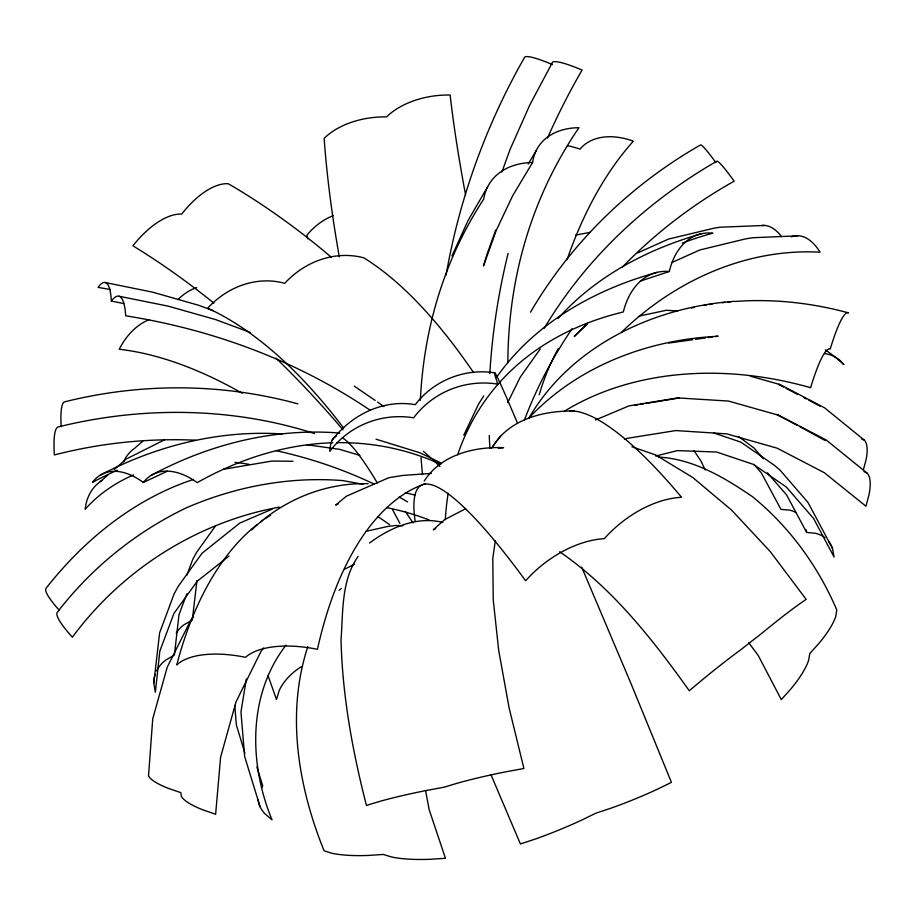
<?xml version="1.0" encoding="UTF-8"?>
<svg xmlns="http://www.w3.org/2000/svg" width="916" height="916" viewBox="0 0 916 916"><rect width="100%" height="100%" fill="white"/><g stroke="black" fill="none" stroke-linecap="round" stroke-linejoin="round"><path stroke-width="1.37" d="M229.057 556.046L197.295 581.156L173.937 613.434L159.842 651.093L155.354 692.221L153.808 683.096L159.624 632.819L174.097 593.934L178.116 586.503L201.989 553.298L239.809 523.047L272.189 509.113M192.486 618.678L196.94 580.641M495.327 540.566L492.785 558.474L493.243 599.865L498.716 650.566L509.113 707.896L523.906 768.478L506.399 771.707A87.787 9.893 -11.1 0 0 456.832 783.352L444.191 787.188L426.833 790.393A86.791 9.641 -10.8 0 0 378.503 801.74L366.434 805.439C352.511 751.223 342.389 695.885 341.038 639.803C343.145 611.842 341.153 580.389 358.122 556.413M246.324 678.939L240.965 711.995L244.629 756.456L260.098 806.767M446.081 275.178C459.34 198.646 486.167 124.679 524.65 57.227A70.166 8.702 28.2 0 1 552.44 64.555M863.364 469.793L865.952 460.267A77.265 21.515 -58.9 0 0 864.166 440.012L824.56 407.815L778.932 383.976M486.259 256.64L483.511 265.949L496.254 230.443L512.582 195.864L532.608 162.453A80.333 53.952 33.1 0 1 578.958 127.668A772.314 554.993 28.3 0 0 507.853 362.713M307.833 646.639C285.826 713.346 298.215 786.913 324.069 850.769L331.42 853.139A85.142 20.862 -8.7 0 0 368.163 855.452L383.3 854.445L391.246 856.895A87.066 21.881 -8.3 0 0 429.81 859.311L445.462 858.292L429.18 809.744L425.562 790.497M486.648 255.312L495.716 230.053M501.853 172.151L510.086 149.388L529.803 104.985L552.508 62.277A72.627 9.32 28.1 0 1 582.084 70.017A574.653 468.889 -65.6 0 0 547.516 138.007M186.875 575.168L192.772 559.413L196.539 552.428L215.707 525.704M186.887 593.705L178.964 614.785L174.406 655.055L165.716 660.092A72.73 43.693 17 0 0 156.522 670.97M451.977 255.93L467.916 220.767L487.541 186.967M463.782 435.203L478.587 404.013L483.785 395.918M507.704 402.628L520.277 377.094L540.257 348.962M261.529 788.069L262.732 785.836L256.824 766.932M528.2 164.01L536.089 150.796M530.524 312.184C571.08 242.683 630.483 185.032 700.236 145.106A70.83 5.118 57.9 0 1 715.831 162.556M544.287 328.18C585.771 258.598 646.536 201.612 716.598 161.365A73.406 5.496 57.9 0 1 734.151 181.196A426.787 371.999 -31.9 0 0 622.651 266.842M496.495 377.438C534.177 323.497 594.541 289.49 657.138 272.361M529.173 417.662C571.069 345.847 653.509 307.055 734.323 301.307M492.396 447.111C509.01 419.162 543.646 410.483 574.126 411.055M491.48 448.233L500.491 436.188M424.223 481.06C440.962 454.668 474.122 446.573 503.594 447.638L498.418 448.313M263.613 647.978L261.003 651.368L236.03 701.862L220.607 757.188L215.626 814.267L202.894 809.858A79.52 17.896 9.3 0 1 181.402 796.439L180.807 792.638L168.647 788.481A77.093 16.751 9.1 0 1 148.518 775.909L152.732 718.865L167.25 667.111L190.94 619.972L193.551 616.64M286.055 645.104C247.641 694.546 248.912 763.864 271.983 819.797L264.747 813.614A80.883 38.472 -0.2 0 1 258.209 799.622M331.878 440.688C350.942 415.005 383.083 398.964 415.291 404.677C433.52 380.518 464.904 367.969 494.766 372.869M557.981 318.573C595.652 276.346 647.337 249.232 701.255 233.798M587.534 323.337L574.263 336.504L587.362 323.84M369.526 542.993C389.987 527.776 416.883 515.834 442.794 522.429M529.105 417.799C576.542 367.488 644.223 340.981 712.522 336.584L718.098 336.183L715.282 336.573M339.115 590.362L341.187 588.519M142.988 440.985L134.423 448.462A62.712 44.38 49.6 0 0 123.557 461.813M100.313 481.598L107.87 475.038M114.34 469.404L126.202 459.076L164.056 440.035M251.602 529.975C282.563 500.102 324.871 482.526 368.129 483.694M192.326 620.086L183.99 624.781A70.521 41.105 17.2 0 0 176.204 633.242M344.53 569.294L354.641 564.084M435.741 528.612L433.257 529.826L444.592 519.67L465.637 508.735M151.209 475.324C207.508 445.039 271.331 428.436 335.428 432.741L339.641 433.371M117.271 470.252A466.336 341.737 -75.2 0 0 92.585 482.285A79.555 44.77 63.5 0 1 143.331 482.446L167.399 471.19M99.901 475.37C155.8 445.84 218.878 429.81 282.243 433.955M671.543 262.697L699.824 249.965L746.105 238.767L752.952 237.725L798.809 235.801A68.391 33.858 87.6 0 1 820.049 252.198A276.861 234.21 -58.2 0 0 622.056 331.707M637.685 252.862L668.543 239.076L713.541 228.302L719.93 227.225L764.585 225.439M338.176 503.983L335.657 505.082L346.305 496.243L388.819 477.705L402.822 475.438L431.333 473.4M595.434 420.009L629.017 405.868L677.668 397.899L728.541 401.071L778.932 415.337L826.118 439.943L867.086 473.103A79.829 23.026 -59.1 0 1 868.998 494.777L865.952 506.239L824.4 472.759L777.146 448.176L726.686 433.863L675.756 430.566L627.048 438.352L624.46 439.428M193.15 479.537C134.251 499.037 84.226 539.719 46.189 588.083A71.437 10.912 40.6 0 0 59.334 610.342M640.387 281.098L669.31 271.491A80.768 52.246 73.4 0 1 712.854 233.179A475.507 323.348 35.7 0 0 682.317 243.141M655.661 456.042L677.439 450.615L716.621 452.023L753.502 464.435L786.317 487.026L813.568 518.467L834.087 557.043L832.495 548.444L807.981 502.449L779.985 470.045L774.432 465.339L740.895 442.153L713.999 433.016M575.511 235.126L590.408 232.309M366.194 531.28L388.006 526.402L395.861 525.486L402.903 525.784M639.208 316.066L666.31 310.284L677.6 310.993M223.573 469.244L271.983 461.057L292.994 461.275M634.971 405.261L637.742 404.803M640.513 404.357L643.284 403.899M646.055 403.452L677.897 398.231M668.737 343.053L692.714 339.721M695.53 339.321L705.412 337.947M708.228 337.557L712.465 336.962M677.668 397.899L679.271 398.013M767.345 472.759L786.581 494.915L806.664 532.448L815.412 533.272A79.44 41.552 -45.7 0 1 825.018 537.772M658.364 457.073C693.309 458.893 724.464 477.568 752.666 496.827C789.592 527.043 818.045 566.122 836.766 609.919L835.85 616.056A83.837 23.724 -39.4 0 1 819.179 643.101L809.801 653.52L808.668 660.15A86.058 25.075 -39.8 0 1 791.035 688.752L781.302 699.618L758.047 655.146L748.75 642.814M306.7 444.707L339.607 449.344L359.862 455.389M363.08 484.312L342.79 480.591C289.113 476.354 235.526 486.522 186.234 507.865C135.74 532.173 91.52 567.805 57.353 612.266A73.944 11.713 40.7 0 0 72.375 637.227A295.902 258.209 -37.4 0 1 279.162 507.178M119.275 296.292L168.212 306.15L215.604 319.592L250.16 332.405M110.47 289.548A620.533 537.761 -23 0 0 98.058 287.395A73.956 15.034 -79.3 0 1 111.363 301.078L123.671 303.551M105.477 282.575L152.8 292.204L198.669 305.291L213.256 310.73M297.826 403.853C222.016 383.048 141.167 382.693 64.956 401.758A69.639 11.347 78.4 0 0 61.189 426.627M405.284 492.705L414.948 495.087M778.932 415.337L777.215 414.868L797.493 425.448M750.353 376.167L777.272 383.77L783.581 387.067M376.029 439.211L419.814 452.733L441.627 463.233M314.474 433.543C232 407.025 142.232 406.154 58.349 426.902A72.112 12.171 78.5 0 0 54.365 454.954A416.459 359.977 -1.7 0 1 195.646 440.195M631.96 446.745L655.822 455.046L692.805 477.534L731.712 510.235L770.276 551.604L806.149 599.35L797.744 605.213A85.657 5.965 -40.3 0 0 762.089 633.071L739.83 650.475A87.1 6.183 -40.2 0 0 702.847 679.374L689.256 690.733C652.501 639.139 612.277 587.969 559.653 551.741M861.555 438.924L864.166 440.012M864.017 471.648L867.086 473.103M786.1 388.384L797.447 394.315M803.756 397.601L806.275 398.929M808.805 400.246L820.152 406.177M800.034 426.764L825.018 440.424M354.217 386.128L375.228 400.441M377.564 402.032L383.941 406.601M738.525 436.52L754.212 448.187L763.314 458.698M753.914 464.366L761.31 472.874L780.97 509.399L789.283 510.052A76.887 38.919 -45.7 0 1 796.347 512.823M694.019 450.672L700.935 460.977L705.171 469.942M581.717 567.199L631.238 684.138L671.428 782.367L657.528 789.157A88.646 14.404 -22.2 0 1 610.548 808.324L595.869 813.19L581.752 820.06A88.589 14.381 -22.6 0 1 534.841 839.205L520.414 843.968L491.045 774.856M268.067 675.745L276.495 699.446L279.254 690.469A74.402 50.288 -4.5 0 1 301.204 666.791M244.916 753.204L236.374 724.957L234.748 705.435M806.206 529.723L806.664 532.448M761.791 225.496A66.227 31.705 87.7 0 1 781.508 236.626M791.424 236.855A68.391 33.858 87.6 0 1 797.573 235.744M465.591 194.879A474.946 94.096 73.7 0 1 450.122 95.046A64.99 40.064 -7.4 0 0 386.506 116.927A64.349 39.285 -5.8 0 0 324.15 138.385A466.828 117.958 73.7 0 0 339.298 256.892M213.863 303.116A499.277 244.916 50.3 0 0 132.912 245.82A67.097 32.781 -56.6 0 1 181.689 214.092A65.631 31.362 -57.5 0 1 228.324 183.761A480.259 255.221 50.4 0 1 331.432 257.339M275.956 358.11A499.277 244.916 50.3 0 1 343.008 429.844M405.307 511.426A499.277 244.916 50.3 0 1 413.07 522.922M691.397 308.051A292.364 232.481 24 0 1 694.122 307.433M703.786 305.486A292.364 232.481 24 0 1 706.58 304.982M709.385 304.513A292.364 232.481 24 0 1 712.213 304.066M722.197 302.715A292.364 232.481 24 0 1 725.083 302.383M727.968 302.085A292.364 232.481 24 0 1 730.853 301.822M735.216 301.456A292.364 232.481 24 0 1 848.594 312.906A76.394 11.175 -77.9 0 0 830.217 349.076A78.822 11.931 -77.8 0 0 810.603 387.686A310.696 238.733 25.2 0 0 564.6 411.089M343.626 428.035A863.341 349.019 81.8 0 0 207.692 308.177A83.574 73.818 -62.9 0 1 284.727 283.319A84.65 75.73 -60 0 1 363.744 257.82A891.085 287.074 79.9 0 1 473.549 372.537M153.808 683.096A72.73 43.693 17 0 1 155.113 674.428M569.58 410.895A319.524 79.062 60.2 0 1 681.561 497.296A84.684 51.754 -40 0 0 604.297 538.665A85.383 52.704 -38.3 0 0 525.624 580.79A324.791 55.624 61 0 0 421.967 484.908M415.154 521.307A324.791 55.624 61 0 1 420.879 485.491M370.453 410.425A666.871 569.912 -24.2 0 0 125.687 315.814A76.704 16.167 -79.4 0 0 111.363 301.078M423.364 451.279A666.871 569.912 -24.2 0 1 430.738 457.874M432.81 459.786A666.871 569.912 -24.2 0 1 439.989 466.53M336.138 436.36A520.7 49.865 69.6 0 0 329.852 451.313A86.104 84.203 -0.8 0 1 413.643 417.81A86.287 84.57 -11.1 0 1 497.8 384.147A522.967 6.011 68.4 0 1 517.288 422.642M342.412 437.871A520.7 49.865 69.6 0 1 377.278 482.835M392.678 509.891A520.7 49.865 69.6 0 1 399.914 523.46M275.922 450.626A416.459 359.977 -1.7 0 1 373.98 484.014M399.01 496.953A416.459 359.977 -1.7 0 1 407.677 501.934M337.111 442.668A494.022 344.576 -76.8 0 1 440.768 464.263M332.806 442.76A494.022 344.576 -76.8 0 0 197.203 482.618A81.948 47.517 63 0 0 143.331 482.446M828.682 541.425A79.44 41.552 -45.7 0 1 832.495 548.444M445.313 519.727A501.453 319.466 37.2 0 1 448.187 493.22M457.622 454.84A501.453 319.466 37.2 0 1 623.327 311.955A82.99 55.166 73.9 0 1 669.31 271.491M539.215 394.739A475.507 323.348 35.7 0 1 558.245 348.572M242.225 393.273A365.186 186.463 48.7 0 0 119.252 349.271A64.051 46.647 -79 0 1 148.85 319.776M178.196 299.418A62.723 44.712 -80.3 0 1 196.7 287.601M825.35 349.912A240.072 178.734 -76.1 0 1 843.865 364.66A63.902 41.861 -54.1 0 0 824.652 353.553M524.387 420.158A426.787 371.999 -31.9 0 1 572.248 328.523M307.765 238.916A345.321 23.839 68.4 0 1 306.963 235.217A60.948 54.662 -15.1 0 1 333.447 215.5M567.05 259.709A369.766 212.981 89.2 0 1 633.357 141.167A64.841 43.876 37.6 0 0 579.977 149.182A63.341 41.85 38.6 0 0 567.473 145.736M425.047 483.808A321.745 161.456 86.3 0 0 317.451 649.318A83.413 38.541 15.6 0 0 245.499 657.31A81.673 36.835 16.5 0 0 176.754 664.947A308.749 172.151 87.4 0 1 257.167 524.513M260.499 521.971A308.749 172.151 87.4 0 1 262.743 520.357M264.987 518.811A308.749 172.151 87.4 0 1 270.621 515.204M387.079 507.716A295.902 258.209 -37.4 0 1 429.123 519.967M532.608 162.453A82.543 56.964 32.7 0 0 483.682 199.161A820.163 557.26 30.8 0 0 420.33 400.349M422.528 474.511A820.163 557.26 30.8 0 1 421.051 457.656M489.9 448.187A574.653 468.889 -65.6 0 1 489.247 435.501M489.82 373.694A574.653 468.889 -65.6 0 1 508.105 253.4M102.466 480.19A64.383 46.796 49.6 0 0 85.165 509.25A264.735 183.063 37.7 0 1 133.656 474.9M234.943 462.351A264.735 183.063 37.7 0 1 248.992 464.32M377.999 516.704A264.735 183.063 37.7 0 1 389.575 524.662"/></g></svg>
